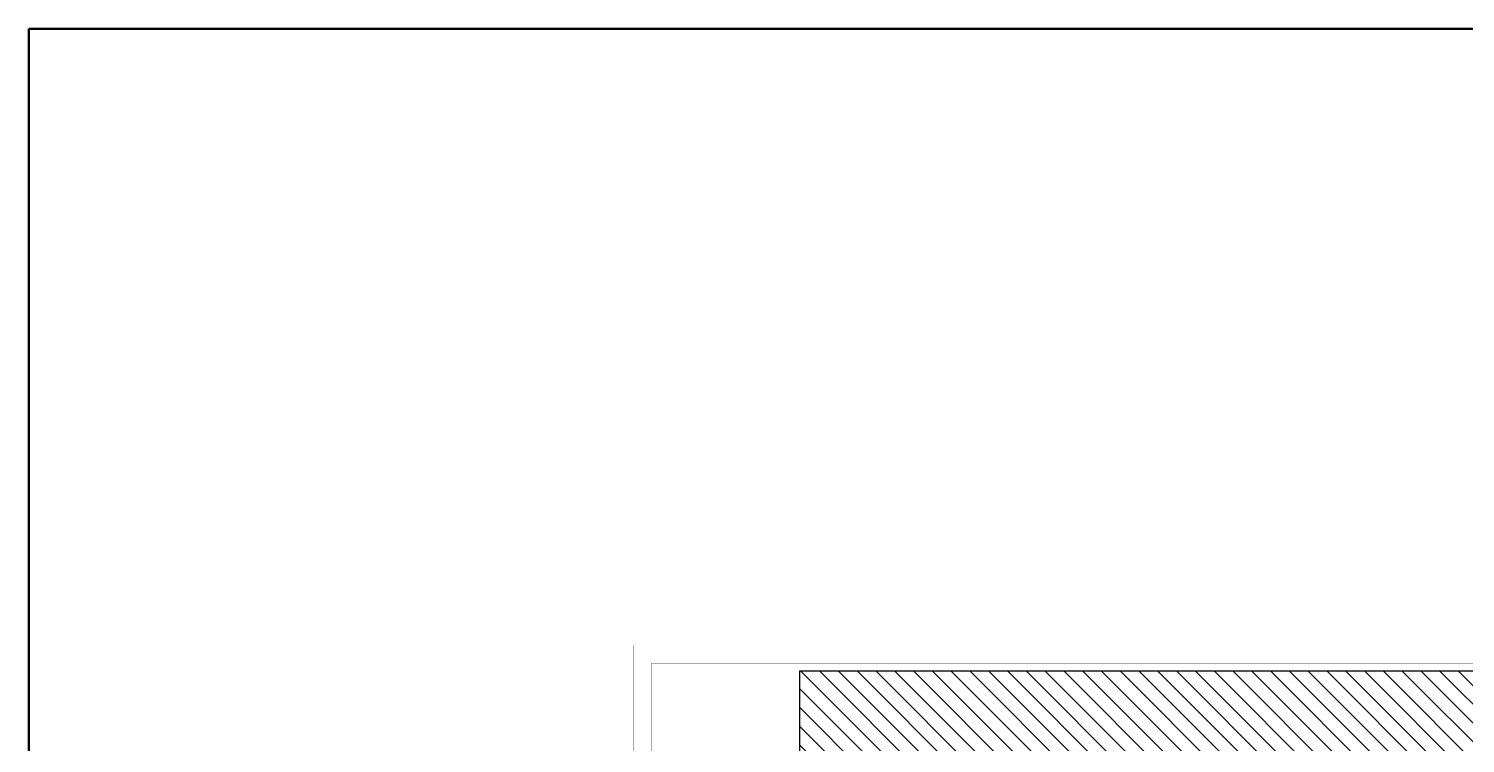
# Model space of a CAD drawing. Header units: millimetres. Extents: x 1112055 to 3390982, y -148532 to 766891.
# Drawn here: x 2725410 to 2776904, y 372664 to 398271 of the extents above; entities that cross this region are included whole.
import ezdxf

# ---------------------------------------------------------------- set-up
doc = ezdxf.new("R2010")
doc.units = ezdxf.units.MM
doc.layers.add('B TITLE BLOCK', color=250, linetype='Continuous', lineweight=0)
doc.layers.add('EXCAVATION LINE', color=236, linetype='Continuous', lineweight=30)

msp = doc.modelspace()

# ---------------------------------------------------------------- hatches: boundary and pattern name
at = {"layer": 'EXCAVATION LINE', "lineweight": 0}
h = msp.add_hatch(dxfattribs=at)
h.set_pattern_fill('ANSI31', color=250, scale=150, angle=270)
h.set_pattern_definition([(315, (931955.6, -148808.4), (336.7596, 336.7596), [])])
h.paths.add_polyline_path([(2806897.2, 349752.4), (2806897.2, 356982.4), (2814207.2, 356982.4), (2814207.2, 349752.4)])
h.paths.add_polyline_path([(2804690.6, 337547.4), (2804690.6, 337147.1), (2812646.9, 337147.1), (2812646.9, 329467.6), (2802846.9, 329467.6), (2802846.9, 331747.4), (2798890.6, 331747.4), (2798890.6, 337547.4)])
h.paths.add_polyline_path([(2753042.2, 321417.4), (2818615.6, 321417.4), (2818615.6, 375249.3), (2753042.2, 375249.3)])

# ---------------------------------------------------------------- linework, layer by layer
at = {"color": 3, "lineweight": 50}
msp.add_lwpolyline([(2725410.3, 398271.2), (3390982, 398271.2), (3390982, 186588.4), (2725410.3, 186588.4)], close=True, dxfattribs=at)
at = {"layer": 'B TITLE BLOCK', "color": 1, "const_width": 8.39}
msp.add_lwpolyline([(2747079.1, 376187.5), (2844627.4, 376187.5), (2844627.4, 208514.6), (2747079.1, 208514.6)], close=True, dxfattribs=at)
at = {"layer": 'B TITLE BLOCK', "color": 250, "lineweight": 0, "const_width": 8.39}
msp.add_lwpolyline([(2747731.8, 375534.8), (2843974.7, 375534.8), (2843974.7, 209167.3), (2747731.8, 209167.3)], close=True, dxfattribs=at)
at = {"layer": 'EXCAVATION LINE', "color": 75}
msp.add_lwpolyline([(2753042.2, 321417.4), (2818615.6, 321417.4), (2818615.6, 375249.3), (2753042.2, 375249.3)], close=True, dxfattribs=at)

doc.saveas('drawing.dxf')
